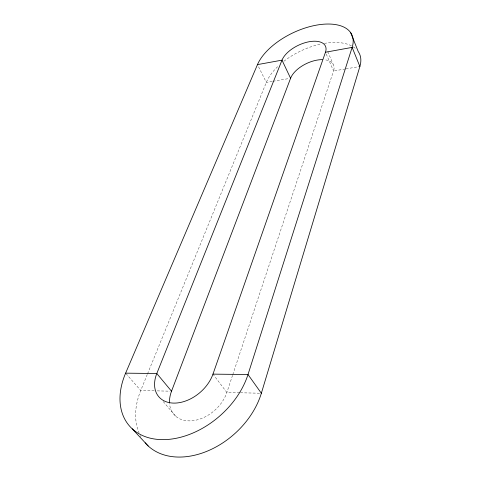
<?xml version="1.0" encoding="UTF-8"?>
<svg xmlns="http://www.w3.org/2000/svg" width="481" height="481" viewBox="0 0 481 481"><rect width="100%" height="100%" fill="white"/><g stroke="black" fill="none" stroke-linecap="round" stroke-linejoin="round"><path stroke-width="0.36" stroke-dasharray="2.4 1.8" d="M232.545 375.354L226.87 392.466A33.261 23.773 -41.6 0 1 195.136 420.328A33.261 23.773 -41.6 0 1 169.54 403.391M232.78 374.645L333.537 70.972L325.469 52.237M147.264 374.519L140.741 390.512A72.523 51.918 -41.6 0 0 139.057 432.888M147.547 373.821L266.342 82.395A51.701 27.453 -25.3 0 1 278.523 65.825M272.222 81.397L266.342 82.395L257.473 64.616M272.955 81.271L289.123 78.523M345.244 68.981L333.537 70.972A23.731 12.59 -25.3 0 0 324.392 59.734M345.971 68.861L359.872 66.498M154.257 390.819L140.741 390.512L126.106 373.725M157.257 390.885L170.015 391.173M239.61 392.755L226.87 392.466L212.963 374.134M240.362 392.773L261.351 393.248M163.197 401.539L175.842 416.336M327.741 51.647L333.068 64.081M283.886 61.273A51.701 27.453 -25.3 0 1 321.458 43.927M324.314 43.392A51.701 27.453 -25.3 0 1 352.645 46.483M353.264 46.861A51.701 27.453 -25.3 0 1 356.048 49.02M140.981 436.82A72.523 51.918 -41.6 0 1 140.296 435.533"/><path stroke-width="0.72" d="M145.16 442.821A72.523 51.918 -41.6 0 0 208.123 450.781A72.523 51.918 -41.6 0 0 261.351 393.248L359.872 66.498A51.701 27.453 -25.3 0 0 358.231 51.563L350.655 32.648M325.469 52.237A24.146 12.362 -25.5 0 0 309.157 41.733A24.146 12.362 -25.5 0 0 282.004 60.149L156.806 373.509A34.055 23.659 -40.8 0 0 173.918 403.108A34.055 23.659 -40.8 0 0 212.963 374.134L325.469 52.237L352.14 47.385L359.872 66.498M169.504 402.705A33.261 23.773 -41.6 0 1 171.519 391.209L290.59 78.277A23.731 12.59 -25.3 0 1 322.3 59.632M125.619 373.16L257.473 64.616A52.597 26.948 -25.5 0 1 316.318 25.162A52.597 26.948 -25.5 0 1 352.14 47.385L247.998 374.525A74.26 51.671 -40.9 0 1 162.283 439.634A74.26 51.671 -40.9 0 1 125.619 373.16L156.806 373.509L171.519 391.209M257.473 64.616L282.004 60.149L290.59 78.277M212.963 374.134L247.998 374.525L261.351 393.248M132.203 428.793L148.196 445.977"/></g></svg>
